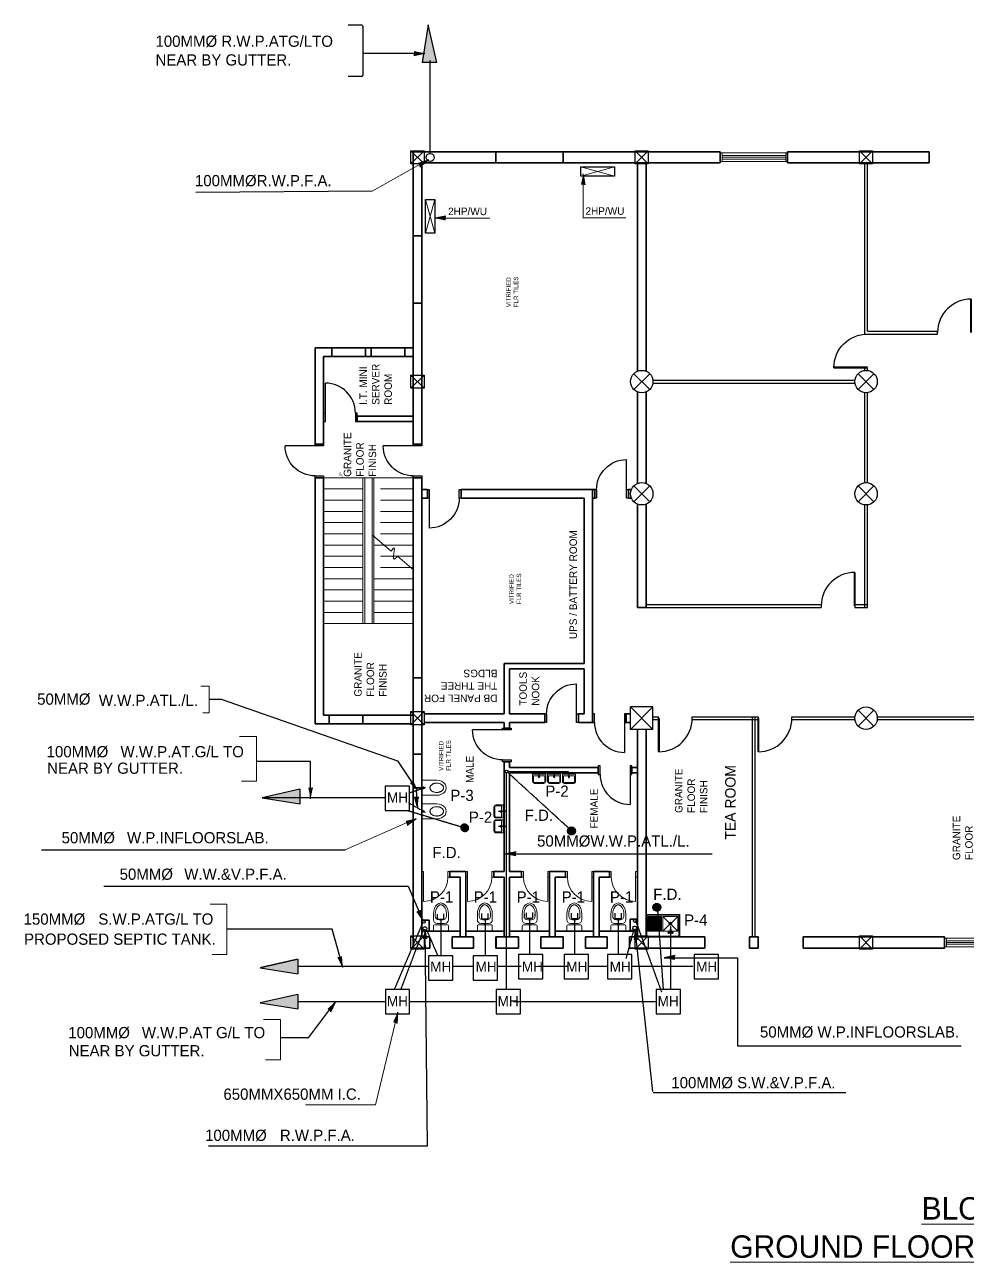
# Model space of a CAD drawing. Header units: millimetres. Extents: x -162225 to 333452, y -329082 to -56676.
# Drawn here: x 17758 to 42942, y -89833 to -56737 of the extents above; entities that cross this region are included whole.
import ezdxf

# ---------------------------------------------------------------- set-up
doc = ezdxf.new("R2010")
doc.units = ezdxf.units.MM
doc.header["$LTSCALE"] = 7
doc.header["$MEASUREMENT"] = 0
for name, pattern in [('DASHED', [0.75, 0.5, -0.25]), ('DASHED2', [0.375, 0.25, -0.125]), ('HIDDEN', [0.375, 0.25, -0.125])]:
    doc.linetypes.add(name, pattern=pattern)
doc.layers.get('0').update_dxf_attribs({"lineweight": 5})
for name, color, linetype, lineweight in [('Aircons', 6, 'Continuous', 40), ('Dim', 1, 'Continuous', 13), ('Fixtures', 7, 'Continuous', 5), ('gridlines', 8, 'DASHED2', 5), ('Handrails', 8, 'Continuous', 5), ('LAYER1', 8, 'Continuous', 5), ('Layer2', 8, 'Continuous', 25), ('Layer3', 7, 'DASHED', 5), ('Layer5', 8, 'Continuous', 25), ("Supervisor's seat", 8, 'Continuous', 25), ('text', 8, 'Continuous', 5), ('TEXT3', 8, 'Continuous', 5), ('WALLS', 8, 'Continuous', 35), ('WIN-DOOR', 8, 'Continuous', 13), ('win_doors', 8, 'Continuous', 13), ('WINDOWS_DOORS', 8, 'Continuous', 5)]:
    doc.layers.add(name, color=color, linetype=linetype, lineweight=lineweight)
doc.layers.add('DOORS', color=8, linetype='Continuous')
doc.layers.add('DRAINAGE', color=6, linetype='Continuous')
doc.layers.get('Dim').off()
doc.styles.add('LUCY', font='LSANSI.TTF')
doc.styles.add('STYLUS', font='stylu.ttf')

# ---------------------------------------------------------------- blocks, each defined once
blk = doc.blocks.new('600 SQ COLUMN')
at = {"layer": 'LAYER1'}
for p, q in [((303, 303), (-297, -297)), ((303, -297), (-297, 303))]:
    blk.add_line(p, q, dxfattribs=at)
at = {"layer": 'Layer2'}
for p, q in [((-297, -297), (-297, 303)), ((-297, 303), (303, 303)), ((303, -297), (303, 303)), ((-297, -297), (303, -297))]:
    blk.add_line(p, q, dxfattribs=at)
blk = doc.blocks.new('600 DIAM COLUMN')
at = {"layer": 'LAYER1'}
for p, q in [((86296, -121048), (85872, -121472)), ((86296, -121472), (85872, -121048))]:
    blk.add_line(p, q, dxfattribs=at)
at = {"layer": 'Layer2'}
blk.add_circle((86084, -121260), 300, dxfattribs=at)
blk = doc.blocks.new('W1800')
at = {"layer": 'WIN-DOOR'}
for points in [[(0, 0), (230, 0), (230, -50), (0, -50)], [(0, -1800), (230, -1800), (230, -1750), (0, -1750)]]:
    blk.add_lwpolyline(points, close=True, dxfattribs=at)
at = {"layer": 'WINDOWS_DOORS'}
for p, q in [((0, -1800), (0, 0)), ((0, 0), (230, 0)), ((230, 0), (230, -1800)), ((69, -1750), (69, -50)), ((114, -50), (114, -1750)), ((161, -1750), (161, -50)), ((230, -1800), (0, -1800))]:
    blk.add_line(p, q, dxfattribs=at)
blk = doc.blocks.new('d900l')
at = {"linetype": 'ByBlock'}
blk.add_line((50, 230), (50, 1030), dxfattribs=at)
for points in [[(0, 0), (50, 0), (50, 230), (0, 230)], [(850, 0), (900, 0), (900, 230), (850, 230)]]:
    blk.add_lwpolyline(points, close=True, dxfattribs=at)
blk.add_arc((50, 230), 800, 0, 90, dxfattribs=at)
blk = doc.blocks.new('STEP CUT')
at = {"layer": 'Handrails', "linetype": 'Continuous'}
for p, q in [((333, 571), (-86, 79)), ((-225, -85), (-599, -524))]:
    blk.add_line(p, q, dxfattribs=at)
for points, knots in [([(-224, 17), (-266, 20), (-337, 17), (-265, -49), (-225, -85)], [321.725709, 321.725709, 321.725709, 321.725709, 418.129398, 535.034836, 535.034836, 535.034836, 535.034836]), ([(-86, 79), (-42, 49), (80, -36), (-134, 10), (-224, 17)], [0, 0, 0, 0, 115.30598, 321.725709, 321.725709, 321.725709, 321.725709])]:
    blk.add_open_spline(points, degree=3, knots=knots, dxfattribs=at)
blk = doc.blocks.new('wc')
for p, q in [((0, 458), (0, 308)), ((50, 458), (50, 408)), ((350, 408), (350, 458)), ((400, 308), (400, 458)), ((0, 150), (0, 0)), ((0, 0), (400, 0)), ((25, 175), (375, 175)), ((100, 208), (300, 208)), ((150, 308), (250, 308)), ((190, 208), (190, 175)), ((210, 208), (210, 175)), ((400, 0), (400, 150))]:
    blk.add_line(p, q)
for centre, radius, start, end in [((150, 408), 100, 180, 270), ((250, 408), 100, 270, 0), ((100, 308), 100, 180, 270), ((25, 150), 25, 90, 180), ((300, 308), 100, 270, 0), ((300, 308), 100, 270, 0), ((375, 150), 25, 360, 90)]:
    blk.add_arc(centre, radius, start, end)
blk.add_ellipse((200, 458), major_axis=(0, 300), ratio=0.666667, start_param=4.712389, end_param=7.853982)
blk.add_open_spline([(350, 458), (350, 466), (350, 474), (348, 496), (347, 510), (342, 537), (339, 551), (332, 576), (327, 588), (318, 611), (312, 622), (301, 641), (294, 650), (283, 665), (277, 670), (266, 681), (261, 685), (250, 693), (244, 696), (233, 701), (228, 703), (217, 706), (212, 707), (201, 708), (196, 708), (185, 706), (180, 705), (169, 702), (163, 700), (152, 694), (147, 691), (136, 682), (130, 678), (119, 667), (114, 661), (104, 647), (99, 640), (89, 624), (85, 616), (77, 598), (73, 589), (66, 569), (63, 559), (58, 538), (56, 527), (53, 506), (52, 494), (50, 475), (50, 466), (50, 458)], degree=3, knots=[4.712389, 4.712389, 4.712389, 4.712389, 4.805294, 4.805294, 4.96378, 4.96378, 5.122267, 5.122267, 5.280753, 5.280753, 5.439239, 5.439239, 5.597725, 5.597725, 5.724795, 5.724795, 5.851866, 5.851866, 5.978936, 5.978936, 6.106006, 6.106006, 6.233076, 6.233076, 6.360146, 6.360146, 6.487216, 6.487216, 6.614287, 6.614287, 6.741357, 6.741357, 6.868427, 6.868427, 6.995497, 6.995497, 7.122567, 7.122567, 7.249638, 7.249638, 7.376708, 7.376708, 7.503778, 7.503778, 7.630848, 7.630848, 7.757918, 7.757918, 7.853982, 7.853982, 7.853982, 7.853982])
blk = doc.blocks.new('bidet')
for p, q in [((0, 400), (0, 0)), ((400, 0), (400, 400)), ((0, 0), (400, 0)), ((0, 0), (200, 0)), ((0, 0), (200, 0))]:
    blk.add_line(p, q)
for radius in [23.9, 18.9, 13.9]:
    blk.add_circle((200, 50), radius)
blk.add_ellipse((200, 400), major_axis=(0, 256), ratio=0.780874, start_param=4.712389, end_param=7.853982)
for points in [[(325, 400), (325, 406), (325, 413), (323, 429), (322, 439), (318, 459), (316, 469), (309, 487), (306, 496), (298, 512), (293, 520), (284, 534), (279, 540), (268, 551), (263, 556), (252, 564), (246, 568), (235, 574), (229, 576), (218, 579), (213, 580), (202, 581), (197, 581), (186, 580), (180, 579), (169, 576), (164, 573), (153, 567), (147, 564), (136, 555), (131, 550), (120, 538), (115, 532), (106, 518), (101, 510), (93, 494), (90, 485), (84, 466), (81, 457), (78, 437), (76, 427), (75, 411), (75, 406), (75, 400)], [(325, 400), (325, 394), (325, 387), (323, 371), (322, 361), (318, 341), (316, 331), (309, 313), (306, 304), (298, 288), (293, 280), (284, 266), (279, 260), (268, 249), (263, 244), (252, 236), (246, 232), (235, 226), (229, 224), (218, 221), (213, 220), (202, 219), (197, 219), (186, 220), (180, 221), (169, 224), (164, 227), (153, 233), (147, 236), (136, 245), (131, 250), (120, 262), (115, 268), (106, 282), (101, 290), (93, 306), (90, 315), (84, 334), (81, 343), (78, 363), (76, 373), (75, 389), (75, 394), (75, 400)]]:
    blk.add_open_spline(points, degree=3, knots=[4.712389, 4.712389, 4.712389, 4.712389, 4.809848, 4.809848, 4.965569, 4.965569, 5.121291, 5.121291, 5.277012, 5.277012, 5.432733, 5.432733, 5.588455, 5.588455, 5.744176, 5.744176, 5.899897, 5.899897, 6.055619, 6.055619, 6.21134, 6.21134, 6.367061, 6.367061, 6.522783, 6.522783, 6.678504, 6.678504, 6.834226, 6.834226, 6.989947, 6.989947, 7.145668, 7.145668, 7.30139, 7.30139, 7.457111, 7.457111, 7.612832, 7.612832, 7.768554, 7.768554, 7.853982, 7.853982, 7.853982, 7.853982])
blk = doc.blocks.new('d750l-150')
at = {"layer": 'WINDOWS_DOORS'}
blk.add_line((50, 150), (50, 800), dxfattribs=at)
for points in [[(50, 0), (0, 0), (0, 150), (50, 150)], [(750, 0), (700, 0), (700, 150), (750, 150)]]:
    blk.add_lwpolyline(points, close=True, dxfattribs=at)
blk.add_arc((50, 150), 650, 0, 90, dxfattribs=at)
blk = doc.blocks.new('sink900')
for p, q in [((0, 600), (0, 0)), ((900, 600), (0, 600)), ((0, 600), (50, 600)), ((0, 600), (100, 600)), ((20, 580), (20, 20)), ((880, 580), (20, 580)), ((450, 450), (50, 50)), ((50, 450), (450, 50)), ((50, 450), (50, 50)), ((450, 450), (50, 450)), ((168, 489), (325, 489)), ((230, 518), (230, 390)), ((230, 518), (260, 518)), ((260, 390), (230, 390)), ((260, 518), (260, 390)), ((450, 50), (450, 450)), ((450, 50), (450, 450)), ((450, 450), (850, 450)), ((490, 50), (490, 450)), ((490, 425), (850, 425)), ((490, 400), (850, 400)), ((490, 375), (850, 375)), ((490, 350), (850, 350)), ((850, 450), (850, 50)), ((880, 20), (880, 580)), ((900, 0), (900, 600)), ((0, 0), (900, 0)), ((20, 20), (880, 20)), ((50, 50), (450, 50)), ((490, 325), (850, 325)), ((490, 300), (850, 300)), ((490, 275), (850, 275)), ((850, 250), (490, 250)), ((850, 225), (490, 225)), ((850, 225), (490, 225)), ((850, 200), (490, 200)), ((850, 175), (490, 175)), ((850, 150), (490, 150)), ((850, 125), (490, 125)), ((850, 100), (490, 100)), ((850, 75), (490, 75)), ((850, 50), (490, 50))]:
    blk.add_line(p, q)
for centre, radius in [((197, 485), 20), ((288, 485), 20), ((250, 250), 40), ((250, 250), 30)]:
    blk.add_circle(centre, radius)
blk = doc.blocks.new('900 DOOR 2')
at = {"layer": 'Layer5'}
for p, q in [((900, 20), (0, 20)), ((900, 0), (0, 0))]:
    blk.add_line(p, q, dxfattribs=at)
blk.add_arc((0, 0), 900, 0, 90, dxfattribs=at)
blk = doc.blocks.new('BASIN350')
for p, q in [((0, 200), (0, 0)), ((0, 0), (350, 0)), ((25, 200), (25, 50)), ((25, 50), (325, 50)), ((300, 250), (50, 250)), ((300, 225), (50, 225)), ((325, 50), (325, 200)), ((350, 0), (350, 200))]:
    blk.add_line(p, q)
for radius in [17.4, 12.4]:
    blk.add_circle((175, 75), radius)
for centre, radius, start, end in [((50, 200), 50, 90, 180), ((50, 200), 25, 90, 180), ((300, 200), 50, 0, 90), ((300, 200), 25, 360, 90)]:
    blk.add_arc(centre, radius, start, end)

msp = doc.modelspace()

# ---------------------------------------------------------------- hatches: boundary and pattern name
at = {"layer": 'Fixtures'}
h = msp.add_hatch(dxfattribs=at)
h.set_pattern_fill('ANSI31', color=256, scale=36, style=0)
h.set_pattern_definition([(45, (-12097.081, 18224.9643), (-3.18198052, 3.18198052), [])])
h.paths.add_polyline_path([(29632, -78213, 1), (29419, -78213, 1)])
h = msp.add_hatch(dxfattribs=at)
h.set_pattern_fill('ANSI31', color=256, scale=36, style=0)
h.set_pattern_definition([(45, (1097.477, -794.5024), (-3.18198052, 3.18198052), [])])
h.paths.add_polyline_path([(32490, -78299, 1), (32277, -78299, 1)])
h = msp.add_hatch(dxfattribs=at)
h.set_pattern_fill('ANSI31', color=256, scale=36, style=0)
h.set_pattern_definition([(45, (-6954.68, 16097.1776), (-3.18198052, 3.18198052), [])])
h.paths.add_polyline_path([(34774, -80341, 1), (34562, -80341, 1)])

# ---------------------------------------------------------------- linework, layer by layer
msp.add_line((31063, -80982), (31463, -80982))
at = {"layer": 'Aircons', "color": 5, "lineweight": 25}
for points in [[(32633, -60784), (32633, -60534), (33533, -60534), (33533, -60784)], [(28480, -61412), (28730, -61412), (28730, -62312), (28480, -62312)]]:
    msp.add_lwpolyline(points, close=True, dxfattribs=at)
at = {"layer": 'Aircons', "lineweight": 25}
msp.add_circle((28602, -60285), 108, dxfattribs=at)
at = {"layer": 'DRAINAGE', "color": 6, "lineweight": 25}
for p, q in [((28552, -56737), (28392, -57745)), ((28782, -57745), (28552, -56737)), ((28782, -57745), (28392, -57745)), ((25114, -77179), (24107, -77409)), ((24107, -77409), (25114, -77569)), ((25114, -77179), (25114, -77569)), ((24052, -81960), (25060, -82120)), ((25059, -82669), (24052, -82899)), ((25059, -82669), (25059, -83059)), ((24052, -82899), (25059, -83059))]:
    msp.add_line(p, q, dxfattribs=at)
at = {"layer": 'DRAINAGE', "color": 6, "linetype": 'HIDDEN', "lineweight": 25}
for p, q in [((28601, -60177), (28601, -57684)), ((30648, -82542), (30648, -76748)), ((30676, -76731), (32397, -78303)), ((30685, -76712), (32284, -76712)), ((31513, -76712), (31513, -76891)), ((31917, -76712), (31917, -76891)), ((32314, -76742), (32314, -76891)), ((27398, -77409), (24107, -77409)), ((28031, -77280), (28481, -77133)), ((27990, -77748), (29543, -78219)), ((28026, -77545), (28469, -77801)), ((30648, -77779), (30427, -77779)), ((30648, -78176), (30431, -78176)), ((28403, -80748), (27638, -82542)), ((34844, -82542), (34695, -80453)), ((28425, -80929), (27810, -82542)), ((35028, -80844), (35028, -82542)), ((27404, -82864), (25059, -82864)), ((30385, -82864), (28054, -82864)), ((34645, -82864), (30835, -82864))]:
    msp.add_line(p, q, dxfattribs=at)
at = {"layer": 'DRAINAGE', "color": 3, "linetype": 'HIDDEN', "lineweight": 25}
for p, q in [((28803, -80661), (28803, -80523)), ((28803, -80661), (28972, -80661)), ((28888, -80661), (28888, -81639)), ((28972, -80661), (28972, -80517)), ((29984, -80648), (29984, -80510)), ((29984, -80648), (30154, -80648)), ((30070, -80648), (30070, -81639)), ((30154, -80648), (30154, -80504)), ((31177, -80628), (31177, -80489)), ((31177, -80628), (31347, -80628)), ((31263, -80628), (31263, -81599)), ((31347, -80628), (31347, -80483)), ((32380, -80638), (32380, -80500)), ((32380, -80638), (32550, -80638)), ((32466, -80638), (32466, -81599)), ((32550, -80638), (32550, -80494)), ((33547, -80636), (33547, -80498)), ((33547, -80636), (33717, -80636)), ((33633, -80636), (33633, -81599)), ((33717, -80636), (33717, -80492)), ((28504, -80940), (28806, -81639)), ((25060, -81730), (24052, -81960)), ((25060, -81730), (25060, -82120)), ((28561, -81925), (25060, -81925)), ((29752, -81925), (29211, -81925)), ((31041, -81925), (30402, -81925)), ((32263, -81925), (31491, -81925)), ((33348, -81925), (32835, -81925)), ((35628, -81925), (33998, -81925))]:
    msp.add_line(p, q, dxfattribs=at)
at = {"layer": 'DRAINAGE', "color": 3, "linetype": 'HIDDEN'}
for p, q in [((31113, -80524), (31113, -80574)), ((31413, -80574), (31413, -80524)), ((34052, -80919), (33840, -81709))]:
    msp.add_line(p, q, dxfattribs=at)
at = {"layer": 'DRAINAGE', "color": 6, "linetype": 'HIDDEN'}
msp.add_line((34105, -80721), (34793, -82613), dxfattribs=at)
at = {"layer": 'DRAINAGE', "color": 6}
msp.add_lwpolyline([(27398, -77748), (28048, -77748), (28048, -77098), (27398, -77098)], close=True, dxfattribs=at)
at = {"layer": 'DRAINAGE', "color": 3}
for points in [[(28561, -82289), (29211, -82289), (29211, -81639), (28561, -81639)], [(29752, -82289), (30402, -82289), (30402, -81639), (29752, -81639)], [(30964, -82249), (31614, -82249), (31614, -81599), (30964, -81599)], [(32185, -82249), (32835, -82249), (32835, -81599), (32185, -81599)], [(33348, -82249), (33998, -82249), (33998, -81599), (33348, -81599)], [(35662, -82249), (36312, -82249), (36312, -81599), (35662, -81599)], [(27404, -83192), (28054, -83192), (28054, -82542), (27404, -82542)], [(30366, -83192), (31016, -83192), (31016, -82542), (30366, -82542)], [(34645, -83192), (35295, -83192), (35295, -82542), (34645, -82542)]]:
    msp.add_lwpolyline(points, close=True, dxfattribs=at)
at = {"layer": 'DRAINAGE', "color": 6}
for centre in [(28435, -80728), (34076, -80706)]:
    msp.add_circle(centre, 37.5, dxfattribs=at)
at = {"layer": 'DRAINAGE', "color": 3, "linetype": 'HIDDEN'}
for centre in [(28463, -80909), (34070, -80894)]:
    msp.add_circle(centre, 50, dxfattribs=at)
at = {"layer": 'DRAINAGE', "color": 6, "linetype": 'HIDDEN', "lineweight": 25}
msp.add_arc((32284, -76742), 30, 360, 90, dxfattribs=at)
at = {"layer": 'DRAINAGE', "color": 3, "linetype": 'HIDDEN'}
msp.add_solid([(24052, -81960), (25060, -81730), (25060, -82120)], dxfattribs=at)
at = {"layer": 'Fixtures'}
for p, q in [((31063, -80524), (31063, -80674)), ((31213, -80674), (31313, -80674)), ((31463, -80674), (31463, -80524)), ((31063, -80832), (31063, -80982)), ((31088, -80807), (31438, -80807)), ((31163, -80774), (31363, -80774)), ((31253, -80774), (31253, -80807)), ((31273, -80774), (31273, -80807)), ((31463, -80982), (31463, -80832))]:
    msp.add_line(p, q, dxfattribs=at)
at = {"layer": 'Fixtures', "lineweight": 25}
for centre, radius in [((32383, -78299), 106), ((32399, -78328), 46.8), ((34668, -80341), 106)]:
    msp.add_circle(centre, radius, dxfattribs=at)
at = {"layer": 'Fixtures'}
for centre, radius, start, end in [((31163, -80674), 100, 180, 270), ((31213, -80574), 100, 180, 270), ((31313, -80574), 100, 270, 0), ((31363, -80674), 100, 270, 0), ((31363, -80674), 100, 270, 0), ((31088, -80832), 25, 90, 180), ((31438, -80832), 25, 0, 90)]:
    msp.add_arc(centre, radius, start, end, dxfattribs=at)
msp.add_ellipse((31263, -80524), major_axis=(0, 300), ratio=0.666667, start_param=4.712389, end_param=7.853982, dxfattribs=at)
msp.add_open_spline([(31413, -80524), (31413, -80516), (31412, -80508), (31411, -80485), (31409, -80472), (31405, -80444), (31402, -80431), (31394, -80406), (31390, -80394), (31380, -80371), (31375, -80360), (31363, -80341), (31357, -80332), (31345, -80317), (31340, -80311), (31329, -80301), (31323, -80297), (31312, -80289), (31307, -80286), (31296, -80281), (31290, -80279), (31280, -80276), (31274, -80275), (31264, -80274), (31258, -80274), (31248, -80275), (31242, -80277), (31231, -80280), (31226, -80282), (31215, -80288), (31209, -80291), (31198, -80299), (31193, -80304), (31182, -80315), (31177, -80321), (31166, -80334), (31161, -80342), (31152, -80357), (31148, -80366), (31139, -80384), (31136, -80393), (31129, -80413), (31126, -80423), (31121, -80444), (31119, -80454), (31115, -80476), (31114, -80487), (31113, -80507), (31113, -80516), (31113, -80524)], degree=3, knots=[4.712389, 4.712389, 4.712389, 4.712389, 4.805294, 4.805294, 4.96378, 4.96378, 5.122267, 5.122267, 5.280753, 5.280753, 5.439239, 5.439239, 5.597725, 5.597725, 5.724795, 5.724795, 5.851866, 5.851866, 5.978936, 5.978936, 6.106006, 6.106006, 6.233076, 6.233076, 6.360146, 6.360146, 6.487216, 6.487216, 6.614287, 6.614287, 6.741357, 6.741357, 6.868427, 6.868427, 6.995497, 6.995497, 7.122567, 7.122567, 7.249638, 7.249638, 7.376708, 7.376708, 7.503778, 7.503778, 7.630848, 7.630848, 7.757918, 7.757918, 7.853982, 7.853982, 7.853982, 7.853982], dxfattribs=at)
at = {"layer": 'gridlines', "color": 206, "linetype": 'Continuous', "lineweight": 30, "ltscale": 3000}
for p, q in [((34563, -75244), (34713, -75244)), ((34563, -75319), (34713, -75319)), ((34713, -75319), (34713, -75244)), ((35613, -75319), (35613, -75244))]:
    msp.add_line(p, q, dxfattribs=at)
at = {"layer": 'Handrails'}
for p, q in [((26803, -72752), (26803, -68852)), ((26853, -72752), (26853, -68852)), ((27048, -72752), (27048, -68852)), ((27098, -72752), (27098, -68852))]:
    msp.add_line(p, q, dxfattribs=at)
at = {"layer": 'LAYER1'}
for p, q in [((28088, -60107), (28438, -60457)), ((28438, -60107), (28088, -60457)), ((34088, -60107), (34438, -60457)), ((34438, -60107), (34088, -60457)), ((40088, -60107), (40438, -60457)), ((40438, -60107), (40088, -60457)), ((28088, -66107), (28438, -66457)), ((28438, -66107), (28088, -66457)), ((27098, -68852), (25753, -68852)), ((26803, -69152), (25753, -69152)), ((28148, -68852), (27098, -68852)), ((26803, -69452), (25753, -69452)), ((26803, -69752), (25753, -69752)), ((26803, -70052), (25753, -70052)), ((26803, -70352), (25753, -70352)), ((26803, -70652), (25753, -70652)), ((27372, -70652), (27098, -70652)), ((26803, -70952), (25753, -70952)), ((26803, -71252), (25753, -71252)), ((26803, -71552), (25753, -71552)), ((28148, -71552), (27098, -71552)), ((26803, -71852), (25753, -71852)), ((28148, -71852), (27098, -71852)), ((26803, -72152), (25753, -72152)), ((26803, -72452), (25753, -72452)), ((28148, -72152), (27098, -72152)), ((28148, -72452), (27098, -72452)), ((28148, -72752), (25753, -72752)), ((28088, -75107), (28438, -75457)), ((28438, -75107), (28088, -75457)), ((28088, -81107), (28438, -81457)), ((28438, -81107), (28088, -81457)), ((34088, -81107), (34438, -81457)), ((34438, -81107), (34088, -81457)), ((40088, -81107), (40438, -81457)), ((40438, -81107), (40088, -81457))]:
    msp.add_line(p, q, dxfattribs=at)
at = {"layer": 'LAYER1', "color": 5}
for p, q in [((33533, -60784), (32633, -60534)), ((33533, -60534), (32633, -60784)), ((28480, -62312), (28730, -61412)), ((28730, -62312), (28480, -61412))]:
    msp.add_line(p, q, dxfattribs=at)
at = {"layer": 'Layer2', "lineweight": 30}
for p, q in [((40225, -65009), (40225, -60457)), ((40300, -64934), (40300, -60457)), ((40225, -65009), (42175, -65009)), ((40225, -65009), (40300, -65009)), ((40300, -64934), (42175, -64934)), ((42175, -65009), (42175, -64934)), ((40225, -65984), (40225, -65909)), ((40225, -65909), (40300, -65909)), ((40300, -65984), (40300, -65909)), ((34560, -66244), (39965, -66244)), ((34560, -66319), (39965, -66319)), ((40225, -68984), (40225, -66579)), ((40300, -68984), (40300, -66579)), ((40225, -72319), (40225, -69579)), ((40300, -72319), (40300, -69579)), ((34378, -72244), (39063, -72244)), ((34378, -72319), (39063, -72319)), ((39063, -72244), (39063, -72319)), ((39963, -72244), (39963, -72319)), ((39963, -72244), (40300, -72244)), ((39963, -72319), (40300, -72319)), ((35613, -75244), (37148, -75244)), ((35613, -75319), (37378, -75319)), ((37148, -75244), (37378, -75244)), ((37225, -81132), (37225, -75244)), ((37300, -81132), (37300, -75244)), ((37378, -75244), (37378, -75319)), ((38278, -75244), (39965, -75244)), ((38278, -75319), (38278, -75244)), ((38278, -75319), (39965, -75319)), ((40560, -75244), (44913, -75244)), ((40560, -75319), (44913, -75319))]:
    msp.add_line(p, q, dxfattribs=at)
at = {"layer": 'Layer2', "lineweight": 25}
for points in [[(28438, -60107), (28438, -60457), (28088, -60457), (28088, -60107)], [(34438, -60107), (34438, -60457), (34088, -60457), (34088, -60107)], [(40438, -60107), (40438, -60457), (40088, -60457), (40088, -60107)], [(28438, -66107), (28438, -66457), (28088, -66457), (28088, -66107)], [(28438, -75107), (28438, -75457), (28088, -75457), (28088, -75107)], [(28438, -81107), (28438, -81457), (28088, -81457), (28088, -81107)], [(34438, -81107), (34438, -81457), (34088, -81457), (34088, -81107)], [(40438, -81107), (40438, -81457), (40088, -81457), (40088, -81107)]]:
    msp.add_lwpolyline(points, close=True, dxfattribs=at)
at = {"layer": 'Layer3', "linetype": 'DASHED2', "ltscale": 500}
for p, q in [((28148, -69152), (27098, -69152)), ((28148, -69452), (27098, -69452)), ((28148, -69752), (27098, -69752)), ((28148, -70052), (27098, -70052)), ((28148, -70352), (27098, -70352)), ((28148, -70652), (27372, -70652)), ((28148, -70952), (27098, -70952)), ((28148, -71252), (27098, -71252))]:
    msp.add_line(p, q, dxfattribs=at)
at = {"layer": 'TEXT3', "color": 1, "lineweight": 25}
for p, q in [((26773, -56746), (26407, -56746)), ((26803, -56776), (26803, -58095)), ((26802, -57499), (28456, -57499)), ((28163, -57557), (28456, -57499)), ((26773, -58125), (26407, -58125)), ((28329, -60537), (28556, -60342)), ((32753, -61019), (32695, -60726)), ((27050, -61188), (22330, -61224)), ((29023, -61854), (28730, -61912)), ((23038, -74787), (22692, -74787)), ((23038, -74787), (27728, -76424)), ((25404, -76443), (23954, -76443)), ((25404, -77439), (25404, -76443)), ((27728, -76424), (28268, -77225)), ((25346, -77146), (25462, -77153)), ((28180, -77395), (28297, -77392)), ((28180, -77395), (28262, -77682)), ((28224, -77217), (28262, -77682)), ((27987, -78140), (28232, -77969)), ((18203, -78802), (26325, -78802)), ((30901, -78858), (30608, -78916)), ((36143, -78916), (30608, -78916)), ((19869, -79778), (28015, -79778)), ((28015, -79778), (28297, -80439)), ((28246, -80450), (28418, -80694)), ((25980, -80929), (23166, -80929)), ((26265, -81940), (25980, -80929)), ((28460, -80924), (28520, -86732)), ((28513, -81175), (28460, -80924)), ((34073, -80927), (34550, -85270)), ((34163, -81212), (34073, -80927)), ((28513, -81175), (28413, -81170)), ((26129, -81674), (26265, -81940)), ((35153, -81633), (34860, -81691)), ((34860, -81691), (36824, -81691)), ((36824, -81691), (36824, -84045)), ((25352, -83833), (26069, -82864)), ((25941, -83134), (26069, -82864)), ((27721, -83446), (27734, -83147)), ((25352, -83833), (24597, -83833)), ((36824, -84045), (42809, -84045)), ((34566, -85289), (39718, -85289)), ((28520, -86732), (22673, -86732))]:
    msp.add_line(p, q, dxfattribs=at)
at = {"layer": 'TEXT3', "color": 1}
for p, q in [((27050, -61188), (28556, -60342)), ((32695, -60726), (32695, -61900)), ((28730, -61912), (30200, -61912)), ((32690, -61900), (33835, -61900)), ((22467, -74425), (22692, -74425)), ((22692, -74425), (22692, -75143)), ((22692, -75143), (22521, -75143)), ((23505, -75769), (23954, -75769)), ((23954, -75769), (23954, -76971)), ((23954, -76971), (23559, -76971)), ((26325, -78802), (28232, -77969)), ((22717, -80255), (23166, -80255)), ((23166, -80255), (23166, -81602)), ((23166, -81602), (22771, -81602)), ((24148, -83345), (24597, -83345)), ((24597, -83345), (24597, -84416)), ((27734, -83147), (27142, -85624)), ((24597, -84416), (24202, -84416)), ((27142, -85624), (25270, -85624))]:
    msp.add_line(p, q, dxfattribs=at)
at = {"layer": 'TEXT3', "color": 4}
msp.add_line((28136, -67813), (28136, -67495), dxfattribs=at)
at = {"layer": 'TEXT3', "color": 6, "lineweight": 25}
msp.add_circle((30646, -76709), 39, dxfattribs=at)
at = {"layer": 'TEXT3', "color": 1, "lineweight": 25}
for centre, start, end in [((26773, -56776), 0, 90), ((26773, -58095), 270, 0)]:
    msp.add_arc(centre, 30, start, end, dxfattribs=at)
at = {"layer": 'TEXT3', "color": 6}
for points in [[(28552, -56737), (28782, -57745), (28392, -57745)], [(24107, -77409), (25114, -77179), (25114, -77569)], [(24052, -82899), (25059, -82669), (25059, -83059)]]:
    msp.add_solid(points, dxfattribs=at)
at = {"layer": 'TEXT3', "color": 1}
for points in [[(28169, -57441), (28456, -57499), (28163, -57557)], [(28278, -60432), (28556, -60342), (28329, -60537)], [(32637, -61012), (32695, -60726), (32753, -61019)], [(29016, -61970), (28730, -61912), (29023, -61854)], [(28156, -76955), (28268, -77225), (28056, -77015)], [(25462, -77153), (25404, -77439), (25346, -77146)], [(28297, -77392), (28262, -77682), (28180, -77395)], [(27946, -78030), (28232, -77969), (27987, -78140)], [(30894, -78974), (30608, -78916), (30901, -78858)], [(28355, -80409), (28418, -80694), (28246, -80450)], [(28413, -81170), (28460, -80924), (28513, -81175)], [(34047, -81218), (34073, -80927), (34163, -81212)], [(26243, -81649), (26265, -81940), (26129, -81674)], [(35146, -81750), (34860, -81691), (35153, -81633)], [(25852, -83060), (26069, -82864), (25941, -83134)], [(27610, -83411), (27734, -83147), (27721, -83446)]]:
    msp.add_solid(points, dxfattribs=at)
at = {"layer": 'WALLS'}
for p, q in [((28148, -60132), (30363, -60132)), ((28148, -64182), (28148, -60132)), ((30363, -60432), (30363, -60132)), ((30363, -60132), (36363, -60132)), ((32163, -60432), (32163, -60132)), ((36363, -60432), (36363, -60132)), ((38163, -60432), (38163, -60132)), ((38163, -60132), (41948, -60132)), ((41948, -60432), (41948, -60132)), ((28378, -64182), (28378, -60397)), ((28378, -60432), (30363, -60432)), ((30363, -60432), (36363, -60432)), ((34148, -60432), (34148, -66005)), ((34378, -60432), (34378, -66005)), ((38163, -60432), (41948, -60432)), ((28378, -62382), (28148, -62382)), ((28378, -64182), (28148, -64182)), ((28148, -67952), (28148, -64182)), ((28378, -67952), (28378, -64182)), ((26875, -65382), (25523, -65382)), ((25523, -67952), (25523, -65382)), ((25975, -65382), (25975, -65612)), ((26875, -65382), (26875, -65612)), ((27025, -65382), (26875, -65382)), ((28148, -65382), (27025, -65382)), ((27025, -65382), (27025, -65612)), ((27925, -65382), (27925, -65612)), ((26875, -65612), (25753, -65612)), ((25753, -67952), (25753, -65612)), ((26875, -65612), (27025, -65612)), ((28148, -65612), (27025, -65612)), ((34148, -66559), (34148, -69005)), ((34378, -66559), (34378, -69005)), ((26653, -67352), (26653, -67202)), ((27025, -67202), (26653, -67202)), ((28148, -67352), (26653, -67352)), ((28148, -67202), (27025, -67202)), ((25753, -67952), (25523, -67952)), ((28148, -67952), (28378, -67952)), ((25523, -74907), (25523, -68852)), ((25753, -68852), (25523, -68852)), ((25753, -74907), (25753, -68852)), ((28148, -68852), (28378, -68852)), ((28148, -75107), (28148, -68852)), ((28378, -75107), (28378, -68852)), ((28378, -69167), (28528, -69167)), ((28528, -69397), (28528, -69167)), ((29428, -69397), (29428, -69167)), ((29428, -69167), (32948, -69167)), ((32948, -69167), (32948, -75397)), ((33005, -69167), (32948, -69167)), ((33005, -69167), (33005, -69397)), ((33986, -69167), (33905, -69167)), ((33905, -69167), (33905, -69397)), ((28378, -69397), (28528, -69397)), ((29428, -69397), (32718, -69397)), ((32718, -69397), (32718, -73817)), ((33005, -69397), (32948, -69397)), ((33986, -69397), (33905, -69397)), ((34148, -69559), (34148, -72319)), ((34378, -69559), (34378, -72319)), ((34148, -72319), (34378, -72319)), ((30578, -73817), (32718, -73817)), ((30578, -75167), (30578, -73817)), ((30728, -73967), (32718, -73967)), ((30728, -75167), (30728, -73967)), ((32718, -73967), (32718, -75167)), ((28148, -74207), (28378, -74207)), ((25523, -75432), (25523, -74907)), ((25753, -75202), (25753, -74907)), ((28148, -77144), (28148, -75107)), ((28378, -77144), (28378, -75107)), ((25523, -75432), (26803, -75432)), ((25753, -75202), (26803, -75202)), ((25903, -75432), (25903, -75202)), ((26803, -75432), (26803, -75202)), ((26803, -75202), (28148, -75202)), ((26803, -75432), (28148, -75432)), ((28438, -75167), (30578, -75167)), ((28438, -75397), (30578, -75397)), ((30578, -75547), (30578, -75397)), ((30728, -75167), (31668, -75167)), ((30728, -75547), (30728, -75397)), ((30728, -75397), (31668, -75397)), ((31668, -75167), (31668, -75397)), ((32568, -75167), (32568, -75397)), ((32568, -75167), (32718, -75167)), ((32568, -75397), (32948, -75397)), ((33848, -75167), (33848, -75397)), ((33848, -75167), (33963, -75167)), ((33848, -75397), (33963, -75397)), ((30578, -75547), (30728, -75547)), ((34148, -75582), (34148, -81107)), ((34148, -75582), (34148, -75707)), ((34378, -75582), (34378, -81107)), ((28148, -76244), (28378, -76244)), ((28148, -76244), (28378, -76244)), ((30578, -76447), (30728, -76447)), ((30578, -79382), (30578, -76447)), ((30728, -76597), (30728, -76447)), ((30728, -76597), (33098, -76597)), ((30728, -76747), (33098, -76747)), ((30728, -79382), (30728, -76747)), ((33098, -76597), (33098, -76747)), ((33998, -76597), (33998, -76747)), ((33998, -76597), (34148, -76597)), ((33998, -76747), (34148, -76747)), ((28148, -78282), (28148, -77144)), ((28148, -77144), (28378, -77144)), ((28378, -81132), (28378, -77144)), ((28148, -81432), (28148, -78282)), ((29128, -79382), (29553, -79382)), ((29128, -79532), (29128, -79382)), ((29553, -81132), (29553, -79382)), ((30303, -79532), (30303, -79382)), ((30303, -79382), (30578, -79382)), ((30728, -79382), (31048, -79382)), ((31048, -79382), (31048, -79532)), ((31798, -79382), (31798, -81132)), ((31798, -79382), (32223, -79382)), ((32223, -79382), (32223, -79532)), ((32973, -79382), (32973, -81132)), ((32973, -79382), (33398, -79382)), ((33398, -79382), (33398, -79532)), ((29128, -79532), (29403, -79532)), ((29403, -81132), (29403, -79532)), ((30303, -79532), (30578, -79532)), ((30578, -81132), (30578, -79532)), ((30728, -81132), (30728, -79532)), ((30728, -79532), (31048, -79532)), ((31948, -79532), (31948, -81132)), ((31948, -79532), (32223, -79532)), ((33123, -79532), (33123, -81132)), ((33123, -79532), (33398, -79532)), ((28378, -80682), (28578, -80682)), ((28578, -80982), (28578, -80682)), ((33948, -80961), (33948, -80661)), ((34148, -80661), (33948, -80661)), ((34148, -80961), (34148, -80661)), ((28378, -80982), (29403, -80982)), ((29553, -80982), (30578, -80982)), ((30728, -80982), (31798, -80982)), ((31948, -80982), (32973, -80982)), ((33123, -80982), (34148, -80982)), ((34148, -80961), (33948, -80961)), ((28378, -81132), (28590, -81132)), ((28590, -81132), (28590, -81432)), ((29190, -81132), (29190, -81432)), ((29190, -81132), (29403, -81132)), ((29403, -81132), (29553, -81132)), ((29553, -81132), (29765, -81132)), ((29765, -81132), (29765, -81432)), ((30363, -81432), (30363, -81132)), ((30363, -81132), (30578, -81132)), ((30365, -81132), (30365, -81432)), ((30578, -81132), (30728, -81132)), ((30728, -81132), (30963, -81132)), ((30963, -81132), (30963, -81432)), ((31563, -81132), (31563, -81432)), ((31563, -81132), (31798, -81132)), ((31798, -81132), (31948, -81132)), ((31948, -81132), (32163, -81132)), ((32160, -81132), (32160, -81432)), ((32760, -81132), (32973, -81132)), ((32760, -81132), (32760, -81432)), ((32973, -81132), (33123, -81132)), ((33123, -81132), (33335, -81132)), ((33335, -81132), (33335, -81432)), ((33935, -81132), (33935, -81432)), ((33935, -81132), (35948, -81132)), ((35948, -81432), (35948, -81132)), ((37148, -81432), (37148, -81132)), ((37148, -81132), (37378, -81132)), ((37378, -81432), (37378, -81132)), ((38578, -81132), (42363, -81132)), ((38578, -81432), (38578, -81132)), ((42363, -81432), (42363, -81132)), ((28148, -81432), (28590, -81432)), ((29190, -81432), (29765, -81432)), ((30363, -81432), (30963, -81432)), ((31563, -81432), (32163, -81432)), ((32760, -81432), (33335, -81432)), ((33935, -81432), (35948, -81432)), ((37148, -81432), (37378, -81432)), ((38578, -81432), (42363, -81432))]:
    msp.add_line(p, q, dxfattribs=at)

# ---------------------------------------------------------------- block references
at = {"layer": 'Dim', "rotation": 89.99999999999999}
msp.add_blockref('STEP CUT', (27642, -70728), dxfattribs=at)
at = {"layer": 'Fixtures'}
for name, p, rotation in [('BASIN350', (31692, -76776), 180), ('BASIN350', (32093, -76776), 180), ('BASIN350', (32491, -76776), 180), ('bidet', (28378, -76944), 270), ('bidet', (28378, -77574), 270), ('BASIN350', (30559, -77951), 89.99999999999999), ('BASIN350', (30559, -78348), 89.99999999999999), ('sink900', (35278, -80532), 180.0000000000003)]:
    msp.add_blockref(name, p, dxfattribs=dict(at, rotation=rotation))
for p in [(28690, -80982), (29865, -80982), (32260, -80982), (33435, -80982)]:
    msp.add_blockref('wc', p, dxfattribs=at)
at = {"layer": 'Layer2'}
for name, p, rotation in [('900 DOOR 2', (43075, -64972), 89.99999999999999), ('600 DIAM COLUMN', (-86998, -152365), 89.99999999999999), ('600 DIAM COLUMN', (-80998, -152365), 89.99999999999999), ('600 DIAM COLUMN', (-86998, -155365), 89.99999999999999), ('600 DIAM COLUMN', (-80998, -155365), 89.99999999999999), ('900 DOOR 2', (39963, -72282), 89.99999999999999), ('600 SQ COLUMN', (34265, -75285), 89.99999999999999), ('600 DIAM COLUMN', (-80998, -161365), 89.99999999999999), ('d900l', (33848, -75167), 180), ('900 DOOR 2', (37378, -75282), 270), ('d900l', (33998, -76557), 180)]:
    msp.add_blockref(name, p, dxfattribs=dict(at, rotation=rotation))
at = {"layer": 'Layer2', "xscale": -1}
for name, p in [('900 DOOR 2', (40300, -65909)), ('d900l', (33905, -69397)), ('d900l', (32568, -75397))]:
    msp.add_blockref(name, p, dxfattribs=at)
at = {"layer": 'Layer2'}
msp.add_blockref('d900l', (25753, -67352), dxfattribs=at)
at = {"layer": 'Layer2', "xscale": -1}
for p, rotation in [((25753, -67952), 89.99999999999999), ((28378, -67952), 89.99999999999999), ((28528, -69167), 180), ((30768, -75547), 89.99999999999999)]:
    msp.add_blockref('d900l', p, dxfattribs=dict(at, rotation=rotation))
at = {"layer": "Supervisor's seat", "rotation": 270}
msp.add_blockref('900 DOOR 2', (34713, -75282), dxfattribs=at)
at = {"layer": 'win_doors'}
for name, p, rotation in [('W1800', (36363, -60397), 89.99999999999999), ('d750l-150', (31798, -79382), 180), ('d750l-150', (32973, -79382), 180), ('d750l-150', (34148, -79382), 180), ('W1800', (42363, -81397), 89.99999999999999)]:
    msp.add_blockref(name, p, dxfattribs=dict(at, rotation=rotation))
at = {"layer": 'win_doors', "xscale": -1, "rotation": 180}
for p in [(28378, -79382), (29553, -79382)]:
    msp.add_blockref('d750l-150', p, dxfattribs=at)

# ---------------------------------------------------------------- texts
at = {"layer": 'DOORS', "color": 1, "attachment_point": 1, "style": 'LUCY'}
for s, insert, char_height, width in [('P-2', (31683, -77084), 300, 15498), ('MH', (27448, -77268), 270, 13948.2), ('P-3', (29143, -77196), 300, 15498), ('F.D.', (31132, -77728), 300, 15498), ('P-2', (29637, -77781), 300, 15498), ('F.D.', (28663, -78725), 300, 15498), ('P-1', (28596, -79913), 300, 15498), ('P-1', (30916, -79913), 300, 15498), ('P-1', (32120, -79913), 300, 15498), ('P-1', (33411, -79913), 300, 15498), ('F.D.', (34570, -79841), 300, 15498), ('P-4', (35396, -80530), 300, 15498), ('MH', (28605, -81795), 270, 13948.2), ('MH', (29818, -81795), 270, 13948.2), ('MH', (31057, -81795), 270, 13948.2), ('MH', (32244, -81795), 270, 13948.2), ('MH', (33405, -81795), 270, 13948.2), ('MH', (35718, -81795), 270, 13948.2), ('MH', (27446, -82715), 270, 13948.2), ('MH', (30408, -82715), 270, 13948.2), ('MH', (34687, -82715), 270, 13948.2)]:
    msp.add_mtext(s, dxfattribs=dict(at, insert=insert, char_height=char_height, width=width))
at = {"layer": 'text', "lineweight": 25, "attachment_point": 7, "style": 'STYLUS'}
for s, insert, char_height, width, rotation in [('VITRIFIED FLR TILES', (30960, -64291), 120, 1080.6, 90), ('I.T. MINI SERVER ROOM', (27581, -66903), 200, 1998, 90), ('GRANITE FLOOR FINISH', (27160, -68827), 200, 1801, 90), ('UPS / BATTERY ROOM', (32531, -73168), 200, 3335, 90), ('VITRIFIED FLR TILES', (31038, -72231), 120, 1080.6, 90), ('GRANITE FLOOR FINISH', (27440, -74707), 200, 1801, 90), ('DB PANEL FOR \\PTHE THREE \\PBLDGS', (30400, -73983), 200, 2500, 180), ('TOOLS NOOK', (31524, -74949), 200, 981.85, 90), ('VITRIFIED FLR TILES', (29158, -76691), 120, 1080.6, 90), ('MALE', (29762, -77015), 200, 1801, 90), ('GRANITE FLOOR FINISH', (36021, -77818), 200, 1801, 90), ('TEA ROOM', (36777, -78533), 280, 2521.4, 90), ('FEMALE', (33085, -78234), 200, 1801, 90), ('GRANITE FLOOR FINISH', (43450, -79077), 200, 1801, 90)]:
    msp.add_mtext(s, dxfattribs=dict(at, insert=insert, char_height=char_height, width=width, rotation=rotation))
at = {"layer": 'text', "lineweight": 25, "insert": (26254, -68860), "char_height": 80, "width": 68, "attachment_point": 7, "rotation": 90}
msp.add_mtext('{\\fStylus BT|b0|i0|c0|p34;UP}', dxfattribs=at)
at = {"layer": 'TEXT3', "color": 1, "lineweight": 25, "style": 'STYLUS'}
for p in [(29082, -61829), (32758, -61820)]:
    msp.add_text('2HP/WU ', height=200, dxfattribs=at).set_placement(p)
at = {"layer": 'TEXT3', "color": 1, "style": 'LUCY'}
for s, height, p in [('50MM%%c', 300, (18090, -74922)), (' W.W.P.ATL./L.', 300, (19629, -74956)), ('100MM%%C', 300, (18343, -76328)), ('W.W.P.AT.G/L TO', 300, (20320, -76328)), ('NEAR BY GUTTER.', 300, (18357, -76770)), ('50MM%%C', 300, (18744, -78629)), ('W.P.INFLOORSLAB.', 300, (20494, -78629)), ('50MM%%c', 300, (20296, -79605)), ('W.W.&V.P.F.A.', 300, (22025, -79605)), ('150MM%%c', 300, (17727, -80805)), ('S.W.P.ATG/L TO', 300, (19727, -80805)), ('PROPOSED SEPTIC TANK.', 300, (17740, -81342)), ('100MM%%C', 300, (18922, -83841)), ('W.W.P.AT G/L TO', 300, (20891, -83841)), ('NEAR BY GUTTER.', 300, (18934, -84326)), ('650MMX650MM I.C.', 300, (23072, -85487)), ('100MM%%C', 300, (22582, -86588)), (' R.W.P.F.A.', 300, (24471, -86588)), ("%%UBLOCK 'B'", 600, (41748, -88692)), ('%%uGROUND FLOOR DRAINAGE LAYOUT', 600, (36628, -89713))]:
    msp.add_text(s, height=height, dxfattribs=at).set_placement(p)
at = {"layer": 'TEXT3', "color": 1, "char_height": 300, "width": 15498, "attachment_point": 1, "style": 'LUCY'}
for s, insert in [('100MM%%c R.W.P.ATG/LTO\\PNEAR BY GUTTER.', (21255, -57028)), ('100MM%%cR.W.P.F.A.', (22311, -60756)), ('50MM%%cW.W.P.ATL./L.', (31462, -78417)), ('P-1', (29767, -79913)), ('50MM%%c W.P.INFLOORSLAB.', (37424, -83524)), ('100MM%%c S.W.&V.P.F.A.', (35053, -84880))]:
    msp.add_mtext(s, dxfattribs=dict(at, insert=insert))

doc.saveas('drawing.dxf')
